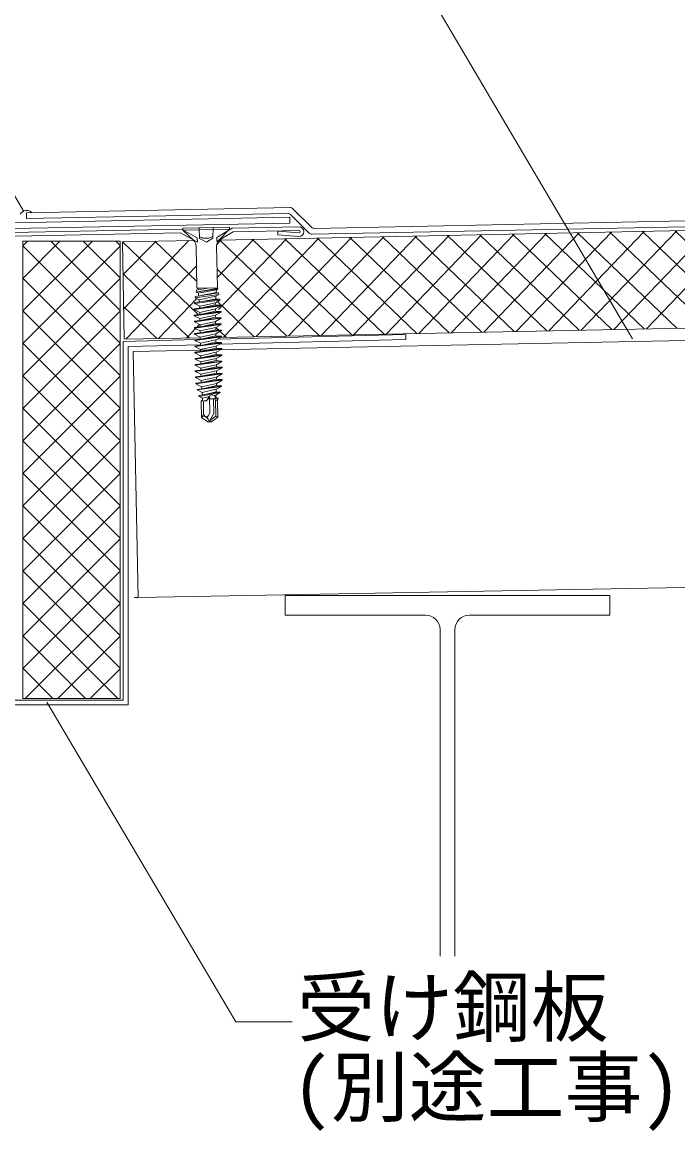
# Model space of a CAD drawing. Units: millimetres, scale not verified. Extents: x -675 to 675, y -471 to 460.
# Drawn here: x 222.9 to 391.3, y -115.7 to 169 of the extents above; entities that cross this region are included whole.
import ezdxf
from ezdxf.enums import TextEntityAlignment as Align

# ---------------------------------------------------------------- set-up
doc = ezdxf.new("R2010")
doc.units = ezdxf.units.MM
doc.header["$LTSCALE"] = 5
doc.linetypes.add('DASHED2', pattern=[3, 2, -1])
for name, color, linetype, lineweight in [('1-0_芯・寸法線', 7, 'Continuous', 9), ('1-3_断熱材', 30, 'Continuous', 18), ('1-4_リベットルーフ', 3, 'Continuous', 9), ('1-5_ＦＬ鋼板・ディスク', 7, 'Continuous', 9), ('1-6_アンカー類', 4, 'Continuous', 9), ('1-8_下地など', 7, 'Continuous', 9), ('1-9_下地鋼板', 1, 'Continuous', 9), ('1-A_元図・躯体', 7, 'Continuous', 9)]:
    doc.layers.add(name, color=color, linetype=linetype, lineweight=lineweight)
doc.styles.add('ＭＳ ゴシック', font='')
doc.styles.get('ＭＳ ゴシック').set_extended_font_data('MS Gothic')

msp = doc.modelspace()

# ---------------------------------------------------------------- linework, layer by layer
at = {"layer": '1-0_芯・寸法線'}
for p, q in [((379.645, 87.691), (248.02, 311.064)), ((223.385, 120.374), (210.436, 142.268)), ((252.73, 21.216), (251.75, 21.196)), ((229.25, -5.614), (277.812, -87.719)), ((277.812, -87.719), (292.257, -87.719))]:
    msp.add_line(p, q, dxfattribs=at)
at = {"layer": '1-3_断熱材'}
for p, q in [((468.188, 116.946), (273.626, 113.039)), ((299.702, 88.557), (324.196, 114.055)), ((308.054, 88.725), (332.554, 114.223)), ((316.407, 88.893), (340.901, 114.39)), ((349.298, 89.553), (323.8, 114.047)), ((324.759, 89.06), (349.254, 114.558)), ((357.645, 89.72), (332.148, 114.215)), ((333.112, 89.228), (357.606, 114.726)), ((365.993, 89.888), (340.495, 114.382)), ((341.464, 89.395), (365.959, 114.893)), ((374.34, 90.055), (348.842, 114.55)), ((349.817, 89.563), (374.312, 115.061)), ((382.688, 90.223), (357.189, 114.717)), ((358.169, 89.731), (382.664, 115.229)), ((391.035, 90.39), (365.537, 114.885)), ((366.522, 89.898), (391.017, 115.397)), ((399.382, 90.558), (373.889, 115.053)), ((374.874, 90.066), (399.374, 115.564)), ((407.73, 90.725), (382.231, 115.22)), ((383.227, 90.233), (407.727, 115.732)), ((416.077, 90.893), (390.584, 115.388)), ((223.078, 111.532), (224.283, 112.743)), ((223.078, 103.183), (232.633, 112.743)), ((223.078, 94.833), (240.983, 112.743)), ((248.078, 86.588), (223.078, 111.588)), ((223.078, 86.483), (248.078, 111.483)), ((248.078, 94.938), (230.273, 112.743)), ((248.078, 103.288), (238.623, 112.743)), ((248.078, 111.637), (246.978, 112.743)), ((266.975, 112.906), (248.668, 112.538)), ((248.668, 112.538), (249.168, 87.543)), ((268.089, 93.888), (248.675, 112.538)), ((248.834, 104.215), (257.378, 112.713)), ((249.011, 95.346), (265.727, 112.881)), ((267.783, 102.369), (257.022, 112.706)), ((272.882, 111.801), (274.08, 113.049)), ((273.024, 103.422), (282.433, 113.216)), ((273.348, 95.232), (290.785, 113.384)), ((299.214, 88.548), (273.722, 113.041)), ((274.644, 88.055), (299.138, 113.552)), ((307.561, 88.715), (282.064, 113.209)), ((282.997, 88.222), (307.491, 113.719)), ((315.909, 88.883), (290.411, 113.377)), ((291.349, 88.39), (315.843, 113.887)), ((324.256, 89.05), (298.758, 113.544)), ((332.603, 89.218), (307.106, 113.712)), ((340.951, 89.385), (315.453, 113.879)), ((249.587, 87.552), (267.708, 106.415)), ((290.866, 88.38), (272.985, 105.558)), ((248.078, 78.238), (223.078, 103.238)), ((223.078, 78.133), (248.078, 103.133)), ((265.824, 87.878), (248.831, 104.373)), ((257.939, 87.719), (267.804, 97.988)), ((282.519, 88.213), (273.115, 97.247)), ((248.078, 69.888), (223.078, 94.888)), ((223.078, 69.783), (248.078, 94.783)), ((257.477, 87.71), (249, 95.932)), ((267.788, 90.661), (268.457, 91.357)), ((273.887, 88.039), (468.188, 91.938)), ((265.101, 87.863), (267.441, 90.299)), ((273.33, 89.965), (272.685, 90.584)), ((275.305, 88.068), (273.745, 89.566)), ((248.078, 61.538), (223.078, 86.538)), ((223.078, 61.433), (248.078, 86.433)), ((249.168, 87.543), (268.68, 87.935)), ((248.078, 53.188), (223.078, 78.188)), ((223.078, 53.083), (248.078, 78.083)), ((248.078, 44.838), (223.078, 69.838)), ((223.078, 44.733), (248.078, 69.733)), ((248.078, 36.488), (223.078, 61.488)), ((223.078, 36.383), (248.078, 61.383)), ((248.078, 28.138), (223.078, 53.138)), ((223.078, 28.033), (248.078, 53.033)), ((248.078, 19.788), (223.078, 44.788)), ((223.078, 19.683), (248.078, 44.683)), ((248.078, 11.438), (223.078, 36.438)), ((223.078, 11.333), (248.078, 36.333)), ((248.078, 3.088), (223.078, 28.088)), ((223.078, 2.983), (248.078, 27.983)), ((247.528, -4.712), (223.078, 19.738)), ((223.733, -4.712), (248.078, 19.633)), ((239.183, -4.712), (223.078, 11.388)), ((232.078, -4.712), (248.078, 11.283)), ((230.828, -4.712), (223.078, 3.038)), ((240.433, -4.712), (248.078, 2.933))]:
    msp.add_line(p, q, dxfattribs=at)
msp.add_lwpolyline([(248.078, 112.743), (223.078, 112.743), (223.078, -4.712), (248.078, -4.712)], close=True, dxfattribs=at)
at = {"layer": '1-4_リベットルーフ'}
for p, q in [((291.732, 121.375), (224.012, 120.032)), ((224.012, 120.032), (224.042, 118.533)), ((291.123, 119.862), (224.042, 118.533)), ((297.22, 116.321), (292.459, 121.082)), ((220.673, 117.466), (291.642, 118.872)), ((220.703, 115.966), (291.672, 117.373)), ((291.642, 118.872), (291.672, 117.373)), ((296.611, 114.808), (291.85, 119.569)), ((297.338, 114.516), (468.188, 117.946)), ((297.947, 116.028), (468.188, 119.447))]:
    msp.add_line(p, q, dxfattribs=at)
for centre, radius, start, end in [((224.071, 118.687), 1.952, 44.72036, 149.59721), ((291.143, 118.862), 1, 45, 91.13533), ((291.752, 120.375), 1, 45, 91.13533), ((297.318, 115.516), 1, 225, 271.1503), ((297.927, 117.028), 1, 225, 271.1503)]:
    msp.add_arc(centre, radius, start, end, dxfattribs=at)
at = {"layer": '1-5_ＦＬ鋼板・ディスク'}
for p, q in [((220.234, 114.964), (263.842, 115.822)), ((263.628, 114.893), (221.146, 114.062)), ((267.931, 112.521), (263.628, 114.893)), ((267.91, 113.579), (263.842, 115.822)), ((272.909, 113.677), (276.887, 116.079)), ((294.021, 116.419), (276.887, 116.079)), ((294.027, 114.842), (288.598, 115.278)), ((288.598, 115.278), (288.618, 114.358)), ((288.618, 114.358), (294.017, 113.924)), ((267.91, 113.579), (267.931, 112.521)), ((272.909, 113.677), (272.93, 112.619))]:
    msp.add_line(p, q, dxfattribs=at)
msp.add_lwpolyline([(272.93, 112.619), (277.145, 115.164), (294.017, 115.503)], dxfattribs=at)
for centre, radius, start, end in [((293.998, 115.159), 0.344, 3.27484, 86.86975), ((293.962, 115.22), 1.297, 272.44489, 358.99781), ((293.963, 115.122), 1.298, 3.31618, 87.44417), ((293.998, 115.185), 0.344, 274.82876, 358.96723)]:
    msp.add_arc(centre, radius, start, end, dxfattribs=at)
at = {"layer": '1-6_アンカー類'}
for p, q in [((264.158, 116.112), (276.155, 116.334)), ((264.158, 116.112), (264.167, 115.612)), ((264.167, 115.612), (276.165, 115.834)), ((264.167, 115.612), (267.002, 112.88)), ((276.165, 115.834), (273.433, 112.999)), ((276.155, 116.334), (276.165, 115.834)), ((267.614, 111.477), (267.814, 100.677)), ((272.873, 111.574), (273.073, 100.774)), ((273.198, 100.505), (267.593, 99.67)), ((270.934, 100.735), (267.668, 100.188)), ((267.814, 100.677), (273.073, 100.774)), ((267.814, 100.677), (268.061, 100.552)), ((268.061, 100.552), (268.825, 100.696)), ((268.061, 100.552), (268.092, 100.259)), ((268.186, 99.369), (272.807, 100.288)), ((268.439, 99.796), (272.87, 100.611)), ((272.881, 100.771), (272.87, 100.611)), ((273.183, 100.59), (272.87, 100.611)), ((273.183, 100.59), (273.198, 100.505)), ((267.199, 96.953), (267.167, 96.737)), ((273.679, 97.879), (267.199, 96.953)), ((267.433, 98.57), (267.38, 98.203)), ((273.384, 99.487), (267.433, 98.57)), ((268.186, 99.369), (268.257, 98.697)), ((268.363, 97.704), (268.424, 97.128)), ((272.577, 96.948), (269.056, 96.159)), ((269.152, 97.232), (272.646, 97.95)), ((269.252, 98.851), (272.755, 99.531)), ((272.692, 98.618), (272.646, 97.95)), ((273.679, 97.879), (272.646, 97.95)), ((273.465, 99.047), (272.692, 98.618)), ((273.384, 99.487), (272.755, 99.531)), ((273.979, 96.121), (267.095, 95.199)), ((274.006, 94.681), (267.122, 93.759)), ((268.53, 96.044), (268.539, 95.542)), ((268.559, 94.455), (268.569, 93.953)), ((269.019, 95.607), (272.525, 96.371)), ((269.049, 94.017), (272.554, 94.781)), ((273.977, 96.271), (272.525, 96.371)), ((273.979, 96.121), (272.544, 95.324)), ((272.544, 95.324), (272.554, 94.781)), ((274.006, 94.681), (272.554, 94.781)), ((273.977, 96.271), (273.979, 96.121)), ((267.122, 93.759), (267.125, 93.609)), ((267.125, 93.609), (268.589, 92.865)), ((274.036, 93.092), (267.152, 92.169)), ((267.152, 92.169), (267.154, 92.019)), ((267.154, 92.019), (268.618, 91.275)), ((274.065, 91.502), (267.181, 90.579)), ((268.589, 92.865), (272.573, 93.734)), ((268.589, 92.865), (268.598, 92.363)), ((268.618, 91.275), (272.603, 92.144)), ((268.618, 91.275), (268.628, 90.773)), ((269.078, 92.427), (272.583, 93.192)), ((269.108, 90.838), (272.613, 91.602)), ((274.036, 93.092), (272.583, 93.192)), ((274.038, 92.942), (272.603, 92.144)), ((272.603, 92.144), (272.613, 91.602)), ((274.065, 91.502), (272.613, 91.602)), ((274.068, 91.352), (272.632, 90.554)), ((267.181, 90.579), (267.184, 90.429)), ((274.094, 89.912), (267.21, 88.99)), ((267.21, 88.99), (267.213, 88.84)), ((274.097, 89.762), (267.213, 88.84)), ((274.124, 88.323), (267.24, 87.4)), ((268.648, 89.685), (268.657, 89.184)), ((269.137, 89.248), (272.642, 90.012)), ((269.167, 87.658), (272.672, 88.423)), ((272.632, 90.554), (272.642, 90.012)), ((274.094, 89.912), (272.642, 90.012)), ((274.097, 89.762), (272.662, 88.965)), ((272.662, 88.965), (272.672, 88.423)), ((274.124, 88.323), (272.672, 88.423)), ((274.094, 89.912), (274.097, 89.762)), ((274.124, 88.323), (274.127, 88.173)), ((267.24, 87.4), (267.243, 87.25)), ((274.127, 88.173), (267.243, 87.25)), ((274.153, 86.733), (267.269, 85.81)), ((267.269, 85.81), (267.272, 85.66)), ((274.156, 86.583), (267.272, 85.66)), ((268.677, 88.096), (268.687, 87.594)), ((268.707, 86.506), (268.716, 86.004)), ((269.196, 86.068), (272.701, 86.833)), ((274.127, 88.173), (272.691, 87.375)), ((272.691, 87.375), (272.701, 86.833)), ((274.153, 86.733), (272.701, 86.833)), ((274.156, 86.583), (272.721, 85.785)), ((272.721, 85.785), (272.731, 85.243)), ((274.153, 86.733), (274.156, 86.583)), ((274.183, 85.143), (267.299, 84.22)), ((267.299, 84.22), (267.302, 84.07)), ((274.186, 84.993), (267.302, 84.07)), ((274.212, 83.553), (267.328, 82.631)), ((267.328, 82.631), (267.331, 82.481)), ((274.215, 83.403), (267.331, 82.481)), ((268.736, 84.916), (268.745, 84.414)), ((268.766, 83.326), (268.775, 82.825)), ((269.226, 84.479), (272.731, 85.243)), ((269.255, 82.889), (272.76, 83.653)), ((274.183, 85.143), (272.731, 85.243)), ((274.186, 84.993), (272.75, 84.195)), ((272.75, 84.195), (272.76, 83.653)), ((274.212, 83.553), (272.76, 83.653)), ((274.215, 83.403), (272.78, 82.606)), ((272.78, 82.606), (272.79, 82.064)), ((274.183, 85.143), (274.186, 84.993)), ((274.212, 83.553), (274.215, 83.403)), ((274.245, 81.814), (267.36, 80.891)), ((274.271, 80.374), (267.387, 79.451)), ((274.274, 80.224), (267.39, 79.301)), ((268.795, 81.737), (268.804, 81.235)), ((268.824, 80.147), (268.834, 79.645)), ((269.285, 81.299), (272.79, 82.064)), ((269.314, 79.71), (272.819, 80.474)), ((274.242, 81.964), (272.79, 82.064)), ((274.245, 81.814), (272.809, 81.016)), ((272.809, 81.016), (272.819, 80.474)), ((274.271, 80.374), (272.819, 80.474)), ((274.274, 80.224), (272.838, 79.426)), ((274.242, 81.964), (274.245, 81.814)), ((274.271, 80.374), (274.274, 80.224)), ((267.387, 79.451), (267.39, 79.301)), ((274.301, 78.784), (267.417, 77.862)), ((267.417, 77.862), (267.419, 77.712)), ((274.303, 78.634), (267.419, 77.712)), ((268.854, 78.557), (268.863, 78.055)), ((268.883, 76.968), (268.888, 76.693)), ((269.343, 78.12), (272.849, 78.884)), ((270.232, 76.717), (272.878, 77.294)), ((274.33, 77.194), (271.499, 76.815)), ((272.838, 79.426), (272.849, 78.884)), ((274.301, 78.784), (272.849, 78.884)), ((274.333, 77.044), (272.853, 76.222)), ((274.303, 78.634), (272.868, 77.837)), ((272.868, 77.837), (272.878, 77.294)), ((274.33, 77.194), (272.878, 77.294)), ((274.301, 78.784), (274.303, 78.634)), ((274.33, 77.194), (274.333, 77.044)), ((267.54, 76.274), (271.499, 76.815)), ((267.54, 76.274), (267.543, 76.124)), ((274.107, 75.6), (267.887, 74.69)), ((267.887, 74.69), (267.89, 74.54)), ((274.11, 75.45), (267.89, 74.54)), ((268.888, 76.693), (268.912, 76.461)), ((269.023, 75.371), (269.075, 74.864)), ((269.387, 76.526), (270.232, 76.717)), ((269.631, 74.945), (272.818, 75.689)), ((271.342, 73.738), (272.714, 74.08)), ((272.754, 74.697), (272.714, 74.08)), ((273.818, 74.004), (272.714, 74.08)), ((274.11, 75.45), (272.754, 74.697)), ((272.853, 76.222), (272.818, 75.689)), ((274.107, 75.6), (272.818, 75.689)), ((274.107, 75.6), (274.11, 75.45)), ((272.782, 73.838), (268.297, 73.112)), ((268.297, 73.112), (268.394, 72.876)), ((272.806, 73.691), (268.394, 72.876)), ((268.881, 71.692), (269.225, 72.025)), ((268.881, 71.692), (270.303, 71.718)), ((268.96, 67.447), (268.881, 71.692)), ((269.175, 73.887), (269.194, 73.698)), ((269.202, 73.259), (269.194, 73.698)), ((269.217, 72.458), (269.225, 72.025)), ((269.54, 68.506), (269.481, 71.703)), ((269.694, 71.707), (270.408, 71.886)), ((270.109, 71.789), (269.694, 71.707)), ((271.342, 73.738), (269.791, 73.354)), ((270.619, 72.224), (272.426, 72.257)), ((271.137, 68.693), (271.059, 72.93)), ((272.141, 68.503), (272.071, 72.251)), ((272.291, 73.142), (272.703, 73.233)), ((272.291, 73.142), (272.555, 72.424)), ((273.321, 72.423), (272.416, 72.244)), ((272.555, 72.424), (272.717, 72.465)), ((273.191, 72.069), (272.567, 71.951)), ((272.654, 67.776), (272.577, 71.948)), ((273.821, 73.854), (272.703, 73.233)), ((272.703, 73.233), (272.717, 72.465)), ((273.321, 72.423), (272.717, 72.465)), ((272.748, 71.899), (272.924, 71.92)), ((272.748, 71.899), (273.08, 71.769)), ((272.782, 73.838), (273.818, 74.004)), ((272.806, 73.691), (273.821, 73.854)), ((273.191, 72.069), (272.924, 71.92)), ((273.08, 71.769), (272.924, 71.92)), ((273.159, 67.525), (273.08, 71.769)), ((273.321, 72.423), (273.191, 72.069)), ((273.818, 74.004), (273.821, 73.854)), ((270.671, 67.85), (271.137, 68.693)), ((271.121, 66.659), (272.141, 68.503)), ((269.195, 67.673), (268.96, 67.447)), ((270.63, 66.323), (268.96, 67.447)), ((269.958, 67.74), (270.026, 67.694)), ((271.083, 66.231), (270.63, 66.323)), ((270.669, 66.989), (271.083, 66.231)), ((271.121, 66.659), (271.083, 66.231)), ((271.083, 66.231), (271.532, 66.34)), ((271.121, 66.659), (272.654, 67.776)), ((271.532, 66.34), (271.121, 66.659)), ((271.532, 66.34), (273.159, 67.525)), ((272.654, 67.776), (273.159, 67.525))]:
    msp.add_line(p, q, dxfattribs=at)
at = {"layer": '1-6_アンカー類', "linetype": 'DASHED2'}
msp.add_lwpolyline([(268.363, 116.19), (268.51, 113.446), (270.232, 112.494), (271.917, 113.509), (271.962, 116.256)], dxfattribs=at)
at = {"layer": '1-6_アンカー類'}
for points in [[(267.668, 100.188), (267.593, 99.67), (268.186, 99.369)], [(273.198, 100.505), (272.807, 100.288), (272.755, 99.531)], [(273.679, 97.879), (273.732, 97.59), (267.167, 96.737)], [(273.384, 99.487), (273.465, 99.047), (267.38, 98.203)], [(267.38, 98.203), (268.363, 97.704), (272.692, 98.618)], [(273.732, 97.59), (272.577, 96.948), (272.525, 96.371)], [(273.977, 96.271), (267.093, 95.349), (267.095, 95.199)], [(267.095, 95.199), (268.559, 94.455), (272.544, 95.324)], [(274.006, 94.681), (274.009, 94.531), (267.125, 93.609)], [(267.167, 96.737), (268.53, 96.044), (269.056, 96.159)], [(274.009, 94.531), (272.573, 93.734), (272.583, 93.192)], [(274.036, 93.092), (274.038, 92.942), (267.154, 92.019)], [(274.065, 91.502), (274.068, 91.352), (267.184, 90.429)], [(267.184, 90.429), (268.648, 89.685), (272.632, 90.554)], [(267.213, 88.84), (268.677, 88.096), (272.662, 88.965)], [(267.243, 87.25), (268.707, 86.506), (272.691, 87.375)], [(267.272, 85.66), (268.736, 84.916), (272.721, 85.785)], [(267.302, 84.07), (268.766, 83.326), (272.75, 84.195)], [(267.331, 82.481), (268.795, 81.737), (272.78, 82.606)], [(274.242, 81.964), (267.358, 81.041), (267.36, 80.891)], [(267.36, 80.891), (268.824, 80.147), (272.809, 81.016)], [(267.39, 79.301), (268.854, 78.557), (272.838, 79.426)], [(267.419, 77.712), (268.883, 76.968), (272.868, 77.837)], [(274.333, 77.044), (271.518, 76.667), (267.543, 76.124)], [(267.543, 76.124), (269.023, 75.371), (272.853, 76.222)], [(267.89, 74.54), (269.175, 73.887), (272.754, 74.697)], [(268.394, 72.876), (269.217, 72.458), (271.013, 72.858)], [(270.408, 71.886), (270.109, 71.789), (270.303, 71.718)], [(272.291, 73.142), (271.671, 73.292), (271.059, 72.93), (270.303, 71.718)], [(272.748, 71.899), (272.567, 71.951), (272.416, 72.244), (272.555, 72.424)]]:
    msp.add_lwpolyline(points, dxfattribs=at)
at = {"layer": '1-6_アンカー類', "linetype": 'DASHED2'}
msp.add_arc((270.117, 117.059), 3.585, 242.96976, 299.15272, dxfattribs=at)
at = {"layer": '1-6_アンカー類'}
for centre, radius, start, end in [((265.614, 111.439), 2, 1.06124, 46.06124), ((274.873, 111.611), 2, 136.06124, 181.06124), ((268.413, 68.486), 1.128, 313.90691, 1.06124), ((270.485, 68.524), 0.945, 181.06124, 236.06124), ((269.617, 67.234), 0.609, 56.06124, 133.90691), ((268.9, 66.022), 2.015, 28.66127, 56.06124), ((270.277, 68.067), 0.45, 236.06124, 331.06124), ((271.453, 67.417), 0.894, 151.06124, 208.66127)]:
    msp.add_arc(centre, radius, start, end, dxfattribs=at)
at = {"layer": '1-8_下地など'}
for p, q in [((468.252, 88.69), (251.48, 84.386)), ((251.48, 84.386), (252.75, 21.216)), ((252.75, 21.216), (468.188, 25.207))]:
    msp.add_line(p, q, dxfattribs=at)
at = {"layer": '1-9_下地鋼板'}
for p, q in [((321.438, 88.783), (273.086, 87.594)), ((321.458, 87.448), (321.438, 88.783)), ((267.701, 87.462), (248.863, 86.998)), ((248.863, 86.998), (248.873, -5.127)), ((250.168, 85.698), (268.713, 86.154)), ((250.183, -6.327), (250.168, 85.698)), ((273.6, 86.274), (321.458, 87.448)), ((248.873, -5.127), (192.044, -5.127)), ((192.667, -6.326), (250.183, -6.327)), ((250.183, -6.327), (199.803, -6.327))]:
    msp.add_line(p, q, dxfattribs=at)
at = {"layer": '1-A_元図・躯体'}
for p, q in [((290.498, 16.718), (326.548, 16.713)), ((330.293, 13.048), (330.293, -70.847)), ((334.015, -70.848), (334.033, 13.048))]:
    msp.add_line(p, q, dxfattribs=at)
for points in [[(373.828, 21.718), (290.498, 21.718), (290.498, 16.718)], [(337.778, 16.713), (373.828, 16.718), (373.828, 21.718)]]:
    msp.add_lwpolyline(points, dxfattribs=at)
for centre, radius, start, end in [((326.445, 12.859), 3.854, 2.82697, 88.43895), ((337.837, 12.905), 3.806, 90.89887, 177.83517)]:
    msp.add_arc(centre, radius, start, end, dxfattribs=at)

# ---------------------------------------------------------------- texts
at = {"layer": '1-0_芯・寸法線', "style": 'ＭＳ ゴシック'}
for s, p in [('受け鋼板', (293.562, -95.698)), ('(別途工事)', (292.244, -116.231))]:
    msp.add_text(s, height=14.66, dxfattribs=at).set_placement(p, align=Align.BOTTOM_LEFT)

doc.saveas('drawing.dxf')
